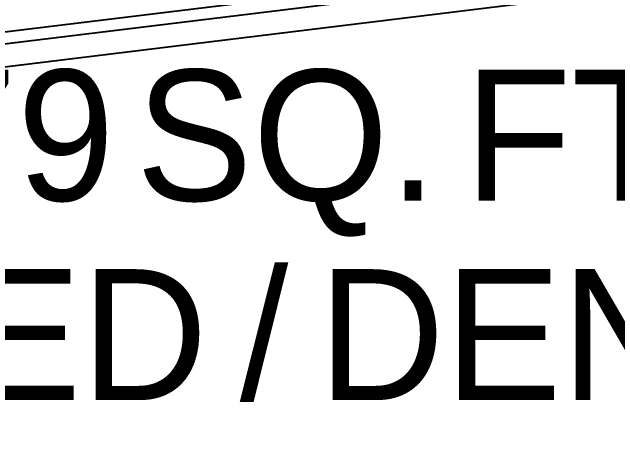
# Model space of a CAD drawing. Header units: feet. Extents: x -84 to 198, y -22 to 181.
# Drawn here: x 75.56 to 83.18, y 140.84 to 146.24 of the extents above; entities that cross this region are included whole.
import ezdxf
from ezdxf.enums import TextEntityAlignment as Align

# ---------------------------------------------------------------- set-up
doc = ezdxf.new("R2010")
doc.units = ezdxf.units.FT
doc.layers.add('A-LINEA', color=7, linetype='CONTINUOUS')
doc.layers.add('A-TEXTO-PDF', color=3, linetype='CONTINUOUS')

msp = doc.modelspace()

# ---------------------------------------------------------------- linework, layer by layer
at = {"layer": 'A-LINEA'}
for p, q in [((128.4377, 152.4797), (36.6895, 141.2395)), ((128.4377, 152.4797), (36.6895, 141.2395)), ((128.373, 152.3212), (36.7876, 141.1026)), ((128.2383, 152.0163), (36.9919, 140.8393))]:
    msp.add_line(p, q, dxfattribs=at)

# ---------------------------------------------------------------- texts
at = {"layer": 'A-TEXTO-PDF'}
for s, p in [('2,279', (74.094, 143.8718)), ('SQ.', (79.0125, 143.8718)), ('FT.', (82.9002, 143.8718)), ('/', (78.7294, 141.3652)), ('DEN)', (82.1017, 141.3652)), ('BED', (75.7563, 141.3652))]:
    msp.add_text(s, height=1.646, dxfattribs=at).set_placement(p, align=Align.CENTER)

doc.saveas('drawing.dxf')
